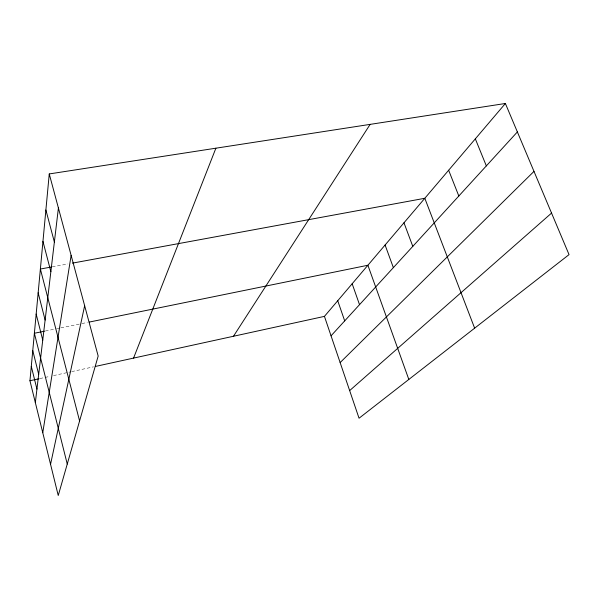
<?xml version="1.0" encoding="UTF-8"?>
<svg xmlns="http://www.w3.org/2000/svg" width="599" height="599" viewBox="0 0 599 599"><rect width="100%" height="100%" fill="white"/><g stroke="black" fill="none" stroke-linecap="round" stroke-linejoin="round"><path stroke-width="0.45" stroke-dasharray="3 2.25" d="M39.938 378.553L49.927 376.374M53.558 375.58L70.809 371.807M71.715 371.612L93.534 366.843M45.352 331.015L56.321 328.784M57.234 328.596L59.975 328.035M60.888 327.848L80.992 323.752M81.906 323.565L87.394 322.442M52.293 266.84L67.874 263.972"/><path stroke-width="0.9" d="M49.253 173.935L98.169 356.053L58.245 495.515L29.95 380.739L49.253 173.935L505.384 103.485L569.05 254.62L359.048 418.229L324.441 316.377L505.384 103.485M35.341 402.595L58.403 207.995M42.761 432.71L71.131 255.391M50.548 464.3L84.646 305.707M133.562 358.097L215.895 148.193M233.475 336.256L370.145 124.367M331.045 335.822L517.371 131.937M340.135 362.575L533.986 171.389M349.659 390.585L551.552 213.087M29.95 380.739L39.032 378.755M95.353 366.446L324.441 316.377M44.438 331.202L34.383 333.254L67.253 464.045M89.221 322.075L367.891 265.252L408.825 379.452M51.379 267.004L40.38 269.033L79.585 420.962M72.457 263.126L424.811 198.284L474.64 328.17M475.329 138.848L486.336 165.893M448.651 170.236L458.819 196.008M403.973 222.798L412.793 246.369M385.09 245.013L393.363 267.633M352.167 283.754L359.52 304.666M337.731 300.735L344.695 320.884M45.891 209.994L54.367 242.048M42.956 241.412L50.855 271.676M38.156 292.814L45.12 320.061M36.172 314.093L42.746 340.067M32.765 350.587L38.688 374.33M31.29 366.348L36.936 389.11"/></g></svg>
